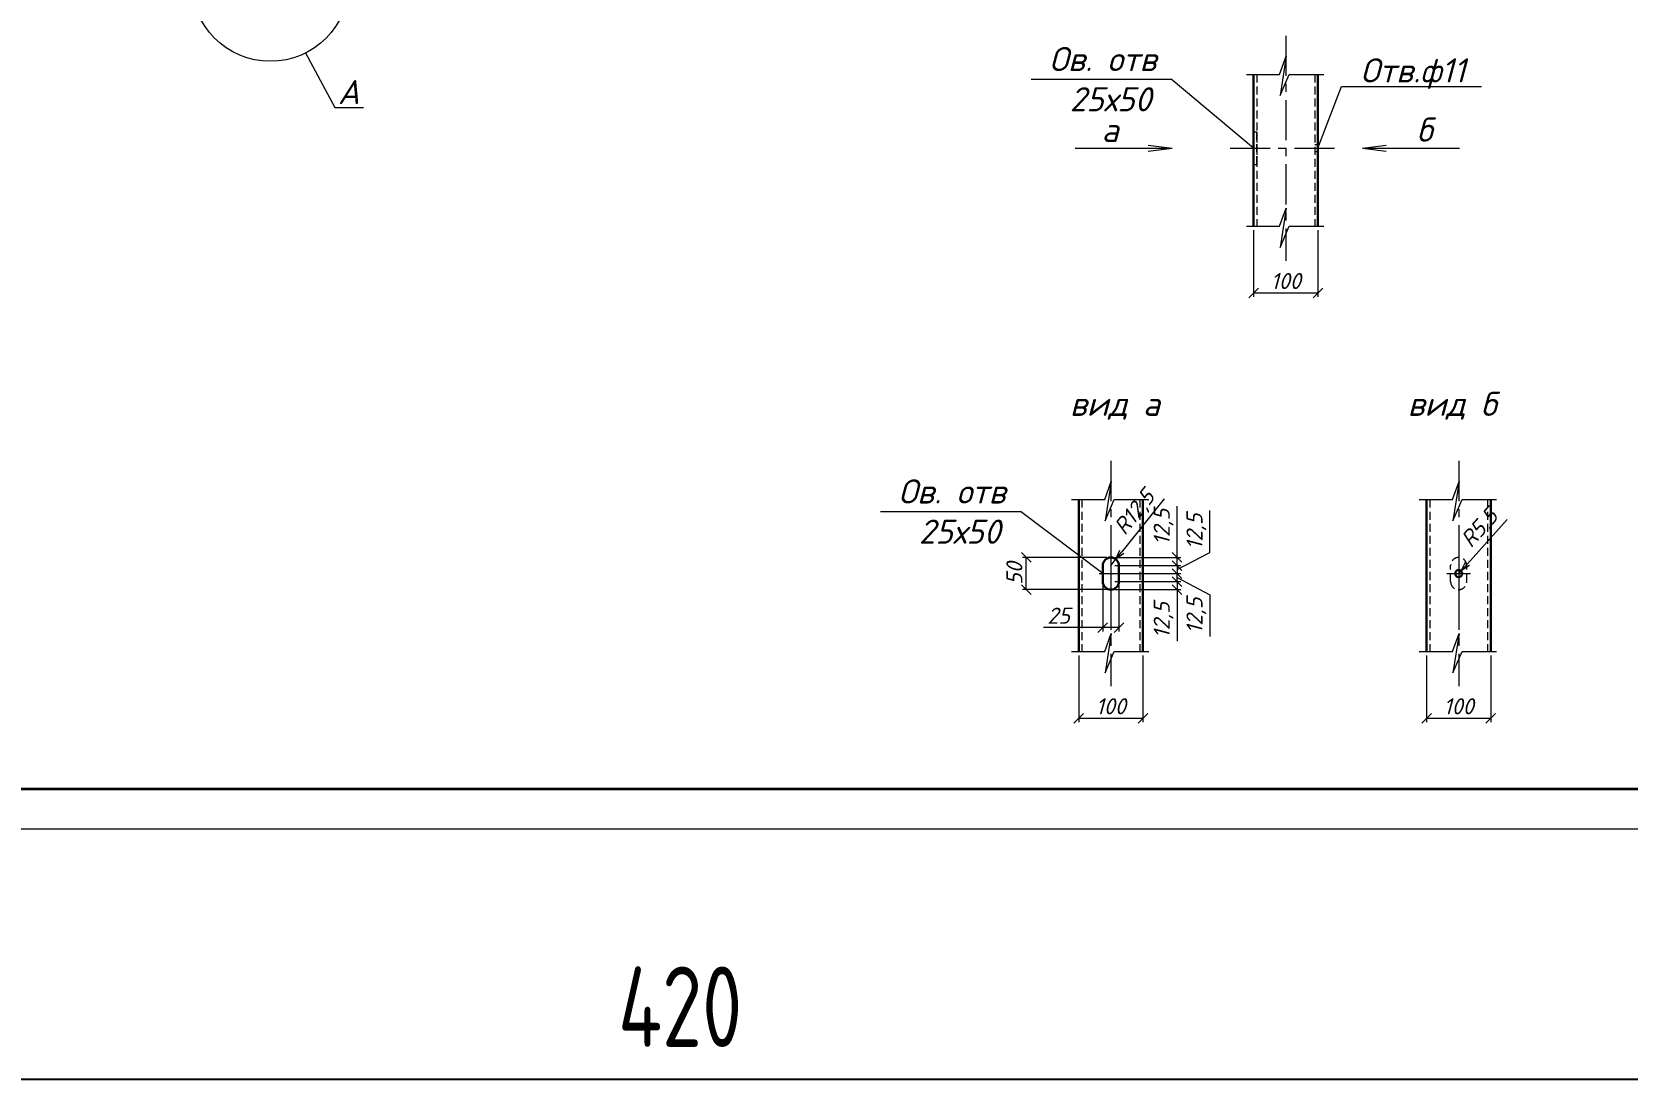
# Model space of a CAD drawing. Header units: millimetres. Extents: x 10124 to 8132345, y -95635 to 1386204.
# Drawn here: x 165391 to 170355, y 55537 to 58794 of the extents above; entities that cross this region are included whole.
import ezdxf

# ---------------------------------------------------------------- set-up
doc = ezdxf.new("R2010")
doc.units = ezdxf.units.MM
doc.linetypes.add('01_base$0$DASHED2', pattern=[0.375, 0.25, -0.125])
doc.linetypes.add('CENTER', pattern=[2, 1.25, -0.25, 0.25, -0.25])
doc.layers.get('DEFPOINTS').update_dxf_attribs({"color": 1})
doc.layers.add('013', color=7, linetype='Continuous', lineweight=13)
doc.layers.add('030', color=7, linetype='Continuous', lineweight=30)
doc.styles.add('10', font='isocpeui.ttf', dxfattribs={"height": 25})
doc.styles.add('100', font='isocpeui.ttf', dxfattribs={"height": 250})
doc.styles.add('20', font='isocpeui.ttf', dxfattribs={"height": 50})
doc.styles.add('GOST', font='isocpeur.TTF')
doc.styles.add('БДА100', font='romand.shx', dxfattribs={"width": 0.7})
doc.dimstyles.new('0.5', dxfattribs={"dimtxt": 250, "dimasz": 120, "dimexe": 50, "dimexo": 50, "dimgap": 50, "dimtad": 1, "dimlfac": 0.5, "dimtxsty": '100', "dimblk": 'OBLIQUE', "dimcen": 2.5, "dimclrt": 1, "dimadec": 0, "dimazin": 0, "dimtfac": 1, "dimtmove": 0, "dimatfit": 3, "dimfxl": 1, "dimlwd": 15, "dimlwe": 15, "dimarcsym": 0})
doc.dimstyles.new('БДА1', dxfattribs={"dimtxt": 2, "dimasz": 1, "dimexe": 0.7, "dimexo": 0, "dimgap": 0.8, "dimtad": 1, "dimdec": 0, "dimrnd": 1, "dimzin": 0, "dimdsep": 46, "dimtxsty": 'БДА100', "dimblk": 'OBLIQUE', "dimcen": 2, "dimdle": 1, "dimadec": 0, "dimazin": 0, "dimtfac": 1, "dimtdec": 0, "dimtmove": 1, "dimatfit": 3, "dimldrblk": 'NONE', "dimfxl": 0.7, "dimtolj": 1, "dimtzin": 0, "dimlwd": -1, "dimlwe": -1, "dimarcsym": 0})

# ---------------------------------------------------------------- blocks, each defined once
blk = doc.blocks.new('_OBLIQUE')
at = {"color": 0, "linetype": 'ByBlock'}
blk.add_line((-0.5, -0.5), (0.5, 0.5), dxfattribs=at)
blk = doc.blocks.new('*D2295')
at = {"layer": 'DEFPOINTS', "color": 0, "transparency": 16777216}
for p, q in [((0, 0), (0, -34.62)), ((420, 0), (420, -34.62)), ((-5, -31.12), (425, -31.12))]:
    blk.add_line(p, q, dxfattribs=at)
for p in [(0, 0), (420, 0), (420, -31.12)]:
    blk.add_point(p, dxfattribs=at)
at = {"layer": 'DEFPOINTS', "color": 0, "transparency": 16777216, "xscale": 5, "yscale": 5, "zscale": 5, "rotation": 180}
blk.add_blockref('_OBLIQUE', (0, -31.12), dxfattribs=at)
at = {"layer": 'DEFPOINTS', "color": 0, "transparency": 16777216, "xscale": 5, "yscale": 5, "zscale": 5}
blk.add_blockref('_OBLIQUE', (420, -31.12), dxfattribs=at)
at = {"layer": 'DEFPOINTS', "color": 0, "lineweight": 0, "transparency": 16777216, "insert": (105, -22.12), "char_height": 10, "attachment_point": 5, "style": 'БДА100'}
blk.add_mtext('\\A1;420', dxfattribs=at)
blk = doc.blocks.new('_None')
blk = doc.blocks.new('*D2536')
at = {"layer": '013', "color": 0, "lineweight": 15, "ltscale": 100, "transparency": 16777216}
for p, q in [((168723.5, 57072.7), (168723.5, 56929.7)), ((168773.5, 57072.7), (168773.5, 56929.7)), ((168723.5, 56941.7), (168538.6, 56941.7)), ((168773.5, 56941.7), (168723.5, 56941.7))]:
    blk.add_line(p, q, dxfattribs=at)
at = {"layer": 'DEFPOINTS', "color": 0, "ltscale": 100, "transparency": 16777216}
for p in [(168723.5, 57084.7), (168773.5, 57084.7), (168773.5, 56941.7)]:
    blk.add_point(p, dxfattribs=at)
at = {"layer": '013', "color": 0, "lineweight": 15, "ltscale": 100, "transparency": 16777216, "xscale": 30, "yscale": 30, "zscale": 30, "rotation": 180}
blk.add_blockref('_OBLIQUE', (168723.5, 56941.7), dxfattribs=at)
at = {"layer": '013', "color": 0, "lineweight": 15, "ltscale": 100, "transparency": 16777216, "xscale": 30, "yscale": 30, "zscale": 30}
blk.add_blockref('_OBLIQUE', (168773.5, 56941.7), dxfattribs=at)
at = {"layer": '013', "color": 1, "ltscale": 100, "transparency": 16777216, "insert": (168586.3, 56978.7), "char_height": 50, "attachment_point": 5, "style": '20'}
blk.add_mtext('25', dxfattribs=at)
blk = doc.blocks.new('*D2537')
at = {"layer": '013', "color": 0, "lineweight": 15, "ltscale": 100, "transparency": 16777216}
for p, q in [((168648.5, 56855), (168648.5, 56647.8)), ((168848.5, 56855), (168848.5, 56647.8)), ((168648.5, 56659.8), (168848.5, 56659.8))]:
    blk.add_line(p, q, dxfattribs=at)
at = {"layer": 'DEFPOINTS', "color": 0, "ltscale": 100, "transparency": 16777216}
for p in [(168648.5, 56867), (168848.5, 56867), (168848.5, 56659.8)]:
    blk.add_point(p, dxfattribs=at)
at = {"layer": '013', "color": 0, "lineweight": 15, "ltscale": 100, "transparency": 16777216, "xscale": 30, "yscale": 30, "zscale": 30, "rotation": 180}
blk.add_blockref('_OBLIQUE', (168648.5, 56659.8), dxfattribs=at)
at = {"layer": '013', "color": 0, "lineweight": 15, "ltscale": 100, "transparency": 16777216, "xscale": 30, "yscale": 30, "zscale": 30}
blk.add_blockref('_OBLIQUE', (168848.5, 56659.8), dxfattribs=at)
at = {"layer": '013', "color": 1, "ltscale": 100, "transparency": 16777216, "insert": (168748.5, 56696.8), "char_height": 50, "attachment_point": 5, "style": '20'}
blk.add_mtext('100', dxfattribs=at)
blk = doc.blocks.new('*D2538')
at = {"layer": '013', "color": 0, "lineweight": 15, "ltscale": 100, "transparency": 16777216}
for p, q in [((168736.5, 57159.7), (168473.4, 57159.7)), ((168485.4, 57059.7), (168485.4, 57159.7)), ((168736.5, 57059.7), (168473.4, 57059.7))]:
    blk.add_line(p, q, dxfattribs=at)
at = {"layer": 'DEFPOINTS', "color": 0, "ltscale": 100, "transparency": 16777216}
for p in [(168485.4, 57159.7), (168748.5, 57159.7), (168748.5, 57059.7)]:
    blk.add_point(p, dxfattribs=at)
at = {"layer": '013', "color": 0, "lineweight": 15, "ltscale": 100, "transparency": 16777216, "xscale": 30, "yscale": 30, "zscale": 30}
for p, rotation in [((168485.4, 57159.7), 90), ((168485.4, 57059.7), 270)]:
    blk.add_blockref('_OBLIQUE', p, dxfattribs=dict(at, rotation=rotation))
at = {"layer": '013', "color": 1, "ltscale": 100, "transparency": 16777216, "insert": (168448.4, 57109.7), "char_height": 50, "attachment_point": 5, "rotation": 90, "style": '20'}
blk.add_mtext('50', dxfattribs=at)
blk = doc.blocks.new('_Open30')
at = {"color": 0, "linetype": 'ByBlock', "lineweight": -2}
for p, q in [((-1, 0.27), (0, 0)), ((0, 0), (-1, -0.27)), ((0, 0), (-1, 0))]:
    blk.add_line(p, q, dxfattribs=at)
blk = doc.blocks.new('*D2539')
at = {"layer": '013', "color": 0, "lineweight": 15, "ltscale": 100, "transparency": 16777216}
for p, q in [((168914.8, 57342.1), (168782.9, 57177.6)), ((168748.5, 57134.7), (168764.1, 57154.2))]:
    blk.add_line(p, q, dxfattribs=at)
at = {"layer": 'DEFPOINTS', "color": 0, "ltscale": 100, "transparency": 16777216}
for p in [(168748.5, 57134.7), (168764.1, 57154.2)]:
    blk.add_point(p, dxfattribs=at)
at = {"layer": '013', "color": 0, "lineweight": 15, "ltscale": 100, "transparency": 16777216, "xscale": 30, "yscale": 30, "zscale": 30, "rotation": 231.275764479616}
blk.add_blockref('_Open30', (168764.1, 57154.2), dxfattribs=at)
at = {"layer": '013', "color": 1, "ltscale": 100, "transparency": 16777216, "insert": (168825.4, 57297.8), "char_height": 50, "attachment_point": 5, "rotation": 51.2758, "style": '20'}
blk.add_mtext('R12,5', dxfattribs=at)
blk = doc.blocks.new('*D2530')
at = {"layer": '013', "color": 0, "lineweight": 15, "ltscale": 100, "transparency": 16777216}
for p, q in [((168954.7, 57159.7), (168954.7, 57319.8)), ((168760.5, 57159.7), (168966.7, 57159.7)), ((168760.5, 57134.7), (168966.7, 57134.7)), ((168954.7, 57134.7), (168954.7, 57159.7))]:
    blk.add_line(p, q, dxfattribs=at)
at = {"layer": 'DEFPOINTS', "color": 0, "ltscale": 100, "transparency": 16777216}
for p in [(168748.5, 57159.7), (168748.5, 57134.7), (168954.7, 57159.7)]:
    blk.add_point(p, dxfattribs=at)
at = {"layer": '013', "color": 0, "lineweight": 15, "ltscale": 100, "transparency": 16777216, "xscale": 30, "yscale": 30, "zscale": 30}
for p, rotation in [((168954.7, 57159.7), 90), ((168954.7, 57134.7), 270)]:
    blk.add_blockref('_OBLIQUE', p, dxfattribs=dict(at, rotation=rotation))
at = {"layer": '013', "color": 1, "ltscale": 100, "transparency": 16777216, "insert": (168912.7, 57254.7), "char_height": 50, "attachment_point": 5, "rotation": 90, "style": '20'}
blk.add_mtext('12,5', dxfattribs=at)
blk = doc.blocks.new('*D2540')
at = {"layer": '013', "color": 0, "lineweight": 15, "ltscale": 100, "transparency": 16777216}
for p, q in [((169056.7, 57175.3), (169056.7, 57305.4)), ((168760.5, 57134.7), (168966.7, 57134.7)), ((168954.7, 57122.2), (169056.7, 57175.3)), ((168954.7, 57134.7), (168954.7, 57109.7)), ((168785.5, 57109.7), (168966.7, 57109.7))]:
    blk.add_line(p, q, dxfattribs=at)
at = {"layer": 'DEFPOINTS', "color": 0, "ltscale": 100, "transparency": 16777216}
for p in [(168748.5, 57134.7), (168773.5, 57109.7), (168954.7, 57109.7)]:
    blk.add_point(p, dxfattribs=at)
at = {"layer": '013', "color": 0, "lineweight": 15, "ltscale": 100, "transparency": 16777216, "xscale": 30, "yscale": 30, "zscale": 30}
for p, rotation in [((168954.7, 57134.7), 90), ((168954.7, 57109.7), 270)]:
    blk.add_blockref('_OBLIQUE', p, dxfattribs=dict(at, rotation=rotation))
at = {"layer": '013', "color": 1, "ltscale": 100, "transparency": 16777216, "insert": (169014.7, 57240.4), "char_height": 50, "attachment_point": 5, "rotation": 90, "style": '20'}
blk.add_mtext('12,5', dxfattribs=at)
blk = doc.blocks.new('*D2531')
at = {"layer": '013', "color": 0, "lineweight": 15, "ltscale": 100, "transparency": 16777216}
for p, q in [((168760.5, 57084.7), (168966.7, 57084.7)), ((168954.7, 57084.7), (168954.7, 57059.7)), ((168760.5, 57059.7), (168966.7, 57059.7)), ((168954.7, 57059.7), (168954.7, 56899.5))]:
    blk.add_line(p, q, dxfattribs=at)
at = {"layer": 'DEFPOINTS', "color": 0, "ltscale": 100, "transparency": 16777216}
for p in [(168748.5, 57084.7), (168748.5, 57059.7), (168954.7, 57059.7)]:
    blk.add_point(p, dxfattribs=at)
at = {"layer": '013', "color": 0, "lineweight": 15, "ltscale": 100, "transparency": 16777216, "xscale": 30, "yscale": 30, "zscale": 30}
for p, rotation in [((168954.7, 57084.7), 90), ((168954.7, 57059.7), 270)]:
    blk.add_blockref('_OBLIQUE', p, dxfattribs=dict(at, rotation=rotation))
at = {"layer": '013', "color": 1, "ltscale": 100, "transparency": 16777216, "insert": (168912.7, 56964.6), "char_height": 50, "attachment_point": 5, "rotation": 90, "style": '20'}
blk.add_mtext('12,5', dxfattribs=at)
blk = doc.blocks.new('*D2532')
at = {"layer": '013', "color": 0, "lineweight": 15, "ltscale": 100, "transparency": 16777216}
for p, q in [((168760.5, 57084.7), (168966.7, 57084.7)), ((168785.5, 57109.7), (168966.7, 57109.7)), ((168954.7, 57084.7), (168954.7, 57109.7)), ((168954.7, 57097.2), (169056.7, 57044)), ((169056.7, 57044), (169056.7, 56913.9))]:
    blk.add_line(p, q, dxfattribs=at)
at = {"layer": 'DEFPOINTS', "color": 0, "ltscale": 100, "transparency": 16777216}
for p in [(168748.5, 57084.7), (168773.5, 57109.7), (168954.7, 57109.7)]:
    blk.add_point(p, dxfattribs=at)
at = {"layer": '013', "color": 0, "lineweight": 15, "ltscale": 100, "transparency": 16777216, "xscale": 30, "yscale": 30, "zscale": 30}
for p, rotation in [((168954.7, 57109.7), 90), ((168954.7, 57084.7), 270)]:
    blk.add_blockref('_OBLIQUE', p, dxfattribs=dict(at, rotation=rotation))
at = {"layer": '013', "color": 1, "ltscale": 100, "transparency": 16777216, "insert": (169014.7, 56979), "char_height": 50, "attachment_point": 5, "rotation": 90, "style": '20'}
blk.add_mtext('12,5', dxfattribs=at)
blk = doc.blocks.new('*D2535')
at = {"layer": '013', "color": 0, "lineweight": 15, "ltscale": 100, "transparency": 16777216}
for p, q in [((169192.9, 58177.8), (169192.9, 57970.6)), ((169392.9, 58177.8), (169392.9, 57970.6)), ((169192.9, 57982.6), (169392.9, 57982.6))]:
    blk.add_line(p, q, dxfattribs=at)
at = {"layer": 'DEFPOINTS', "color": 0, "ltscale": 100, "transparency": 16777216}
for p in [(169192.9, 58189.8), (169392.9, 58189.8), (169392.9, 57982.6)]:
    blk.add_point(p, dxfattribs=at)
at = {"layer": '013', "color": 0, "lineweight": 15, "ltscale": 100, "transparency": 16777216, "xscale": 30, "yscale": 30, "zscale": 30, "rotation": 180}
blk.add_blockref('_OBLIQUE', (169192.9, 57982.6), dxfattribs=at)
at = {"layer": '013', "color": 0, "lineweight": 15, "ltscale": 100, "transparency": 16777216, "xscale": 30, "yscale": 30, "zscale": 30}
blk.add_blockref('_OBLIQUE', (169392.9, 57982.6), dxfattribs=at)
at = {"layer": '013', "color": 1, "ltscale": 100, "transparency": 16777216, "insert": (169292.9, 58019.6), "char_height": 50, "attachment_point": 5, "style": '20'}
blk.add_mtext('100', dxfattribs=at)
blk = doc.blocks.new('*D2534')
at = {"layer": '013', "color": 0, "lineweight": 15, "ltscale": 100, "transparency": 16777216}
for p, q in [((169730.8, 56855), (169730.8, 56647.8)), ((169930.8, 56855), (169930.8, 56647.8)), ((169730.8, 56659.8), (169930.8, 56659.8))]:
    blk.add_line(p, q, dxfattribs=at)
at = {"layer": 'DEFPOINTS', "color": 0, "ltscale": 100, "transparency": 16777216}
for p in [(169730.8, 56867), (169930.8, 56867), (169930.8, 56659.8)]:
    blk.add_point(p, dxfattribs=at)
at = {"layer": '013', "color": 0, "lineweight": 15, "ltscale": 100, "transparency": 16777216, "xscale": 30, "yscale": 30, "zscale": 30, "rotation": 180}
blk.add_blockref('_OBLIQUE', (169730.8, 56659.8), dxfattribs=at)
at = {"layer": '013', "color": 0, "lineweight": 15, "ltscale": 100, "transparency": 16777216, "xscale": 30, "yscale": 30, "zscale": 30}
blk.add_blockref('_OBLIQUE', (169930.8, 56659.8), dxfattribs=at)
at = {"layer": '013', "color": 1, "ltscale": 100, "transparency": 16777216, "insert": (169830.8, 56696.8), "char_height": 50, "attachment_point": 5, "style": '20'}
blk.add_mtext('100', dxfattribs=at)
blk = doc.blocks.new('*D2533')
at = {"layer": '013', "color": 0, "lineweight": 15, "ltscale": 100, "transparency": 16777216}
for p, q in [((169982, 57277.6), (169858.2, 57140.1)), ((169830.8, 57109.7), (169838.2, 57117.8))]:
    blk.add_line(p, q, dxfattribs=at)
at = {"layer": 'DEFPOINTS', "color": 0, "ltscale": 100, "transparency": 16777216}
for p in [(169830.8, 57109.7), (169838.2, 57117.8)]:
    blk.add_point(p, dxfattribs=at)
at = {"layer": '013', "color": 0, "lineweight": 15, "ltscale": 100, "transparency": 16777216, "xscale": 30, "yscale": 30, "zscale": 30, "rotation": 228.0149160140409}
blk.add_blockref('_Open30', (169838.2, 57117.8), dxfattribs=at)
at = {"layer": '013', "color": 1, "ltscale": 100, "transparency": 16777216, "insert": (169898.9, 57248.1), "char_height": 50, "attachment_point": 5, "rotation": 48.0149, "style": '20'}
blk.add_mtext('R5,5', dxfattribs=at)
blk = doc.blocks.new('*U2294')
at = {"color": 137, "lineweight": 35, "ltscale": 10}
blk.add_line((8.04, 5), (415, 5), dxfattribs=at)
at = {"color": 44, "lineweight": 20, "ltscale": 10}
blk.add_line((0, 0), (420, 0), dxfattribs=at)
at = {"color": 44, "lineweight": 13, "style": 'GOST', "oblique": 10, "width": 0.8}
for tag in ['ФОРМАТВЕРТ', 'ФОРМАТГОРИЗ']:
    blk.add_attdef(tag, (368.98, 1.6), '', height=2, dxfattribs=at)
at = {"layer": 'DEFPOINTS', "color": 251, "lineweight": 0}
dim = blk.add_linear_dim(base=(420, -31.12), p1=(0, 0), p2=(420, 0), dimstyle='БДА1', override={"dimscale": 5}, dxfattribs=at)
dim.commit()
dim.dimension.update_dxf_attribs({"geometry": '*D2295', "text_midpoint": (105, -31.12), "dimtype": 160})

msp = doc.modelspace()

# ---------------------------------------------------------------- linework, layer by layer
at = {"layer": '013', "linetype": 'CENTER', "ltscale": 100}
for p, q in [((169292.912, 58782.635), (169292.912, 58082.403)), ((169119.672, 58432.519), (169466.152, 58432.519)), ((168748.472, 57459.789), (168748.472, 56759.556)), ((169830.823, 57459.789), (169830.823, 56759.556))]:
    msp.add_line(p, q, dxfattribs=at)
at = {"layer": '013', "ltscale": 100}
for p, q in [((166243.075, 58729.08), (166333.65, 58559.129)), ((168500.786, 58647.211), (168936.732, 58647.211)), ((169192.912, 58432.519), (168936.732, 58647.211)), ((169192.912, 58189.806), (169192.912, 58662.476)), ((169392.912, 58432.519), (169465.817, 58625.088)), ((169465.817, 58625.088), (169901.762, 58625.088)), ((166333.65, 58559.129), (166422.962, 58559.129)), ((168939.048, 58431.811), (168637.893, 58431.811)), ((168939.048, 58431.811), (168865.117, 58440.889)), ((168939.048, 58431.811), (168865.117, 58422.734)), ((169392.912, 58443.519), (169382.912, 58443.519)), ((169531.746, 58433.036), (169605.677, 58442.114)), ((169531.746, 58433.036), (169832.901, 58433.036)), ((169531.746, 58433.036), (169605.677, 58423.959)), ((169392.912, 58421.519), (169382.912, 58421.519)), ((168648.472, 56866.96), (168648.472, 57339.63)), ((169730.823, 56866.96), (169730.823, 57339.63)), ((168031.345, 57302.242), (168467.291, 57302.242)), ((168723.472, 57109.673), (168467.291, 57302.242)), ((168748.472, 57159.673), (168748.472, 57059.673)), ((169830.823, 57159.673), (169830.823, 57059.673)), ((168711.805, 57109.673), (168785.138, 57109.673)), ((169794.157, 57109.673), (169867.489, 57109.673))]:
    msp.add_line(p, q, dxfattribs=at)
at = {"layer": '013', "linetype": '01_base$0$DASHED2', "ltscale": 100}
for p, q in [((169202.912, 58662.476), (169202.912, 58189.806)), ((169382.912, 58662.476), (169382.912, 58189.806)), ((169192.912, 58482.519), (169192.912, 58382.519)), ((169202.912, 58482.519), (169202.912, 58382.519)), ((168658.472, 57339.63), (168658.472, 56866.96)), ((168838.472, 57339.63), (168838.472, 56866.96)), ((169740.823, 57339.63), (169740.823, 56866.96)), ((169920.823, 57339.63), (169920.823, 56866.96)), ((169805.823, 57084.673), (169805.823, 57134.673)), ((169855.823, 57084.673), (169855.823, 57134.673))]:
    msp.add_line(p, q, dxfattribs=at)
at = {"layer": '013', "ltscale": 100}
for points in [[(169170.446, 58662.476), (169273.804, 58662.476), (169294.437, 58718.576), (169275.159, 58596.732), (169303.569, 58662.476), (169411.116, 58662.476)], [(169170.446, 58189.806), (169273.804, 58189.806), (169294.437, 58245.906), (169275.159, 58124.062), (169303.569, 58189.806), (169411.116, 58189.806)], [(168626.006, 57339.63), (168729.363, 57339.63), (168749.997, 57395.73), (168730.719, 57273.885), (168759.128, 57339.63), (168866.676, 57339.63)], [(169708.357, 57339.63), (169811.715, 57339.63), (169832.348, 57395.73), (169813.07, 57273.885), (169841.479, 57339.63), (169949.027, 57339.63)], [(168626.006, 56866.96), (168729.363, 56866.96), (168749.997, 56923.06), (168730.719, 56801.216), (168759.128, 56866.96), (168866.676, 56866.96)], [(169708.357, 56866.96), (169811.715, 56866.96), (169832.348, 56923.06), (169813.07, 56801.216), (169841.479, 56866.96), (169949.027, 56866.96)]]:
    msp.add_lwpolyline(points, dxfattribs=at)
at = {"layer": '013', "linetype": '01_base$0$DASHED2', "ltscale": 100}
msp.add_lwpolyline([(169192.912, 58382.519), (169202.912, 58382.519), (169202.912, 58482.519), (169192.912, 58482.519)], close=True, dxfattribs=at)
at = {"layer": '013', "ltscale": 100}
msp.add_circle((166133.202, 58948.166), 245.094, dxfattribs=at)
at = {"layer": '013', "linetype": '01_base$0$DASHED2', "ltscale": 100}
for centre, start, end in [((169830.823, 57134.673), 0, 180), ((169830.823, 57084.673), 180, 0)]:
    msp.add_arc(centre, 25, start, end, dxfattribs=at)
at = {"layer": '030', "ltscale": 100}
for p, q in [((169192.912, 58662.476), (169192.912, 58189.806)), ((169392.912, 58662.476), (169392.912, 58189.806)), ((168648.472, 57339.63), (168648.472, 56866.96)), ((168848.472, 57339.63), (168848.472, 56866.96)), ((169730.823, 57339.63), (169730.823, 56866.96)), ((169930.823, 57339.63), (169930.823, 56866.96)), ((168723.472, 57084.673), (168723.472, 57134.673)), ((168773.472, 57084.673), (168773.472, 57134.673))]:
    msp.add_line(p, q, dxfattribs=at)
msp.add_circle((169830.823, 57109.673), 11, dxfattribs=at)
for centre, start, end in [((168748.472, 57134.673), 0, 180), ((168748.472, 57084.673), 180, 0)]:
    msp.add_arc(centre, 25, start, end, dxfattribs=at)

# ---------------------------------------------------------------- block references
at = {"xscale": 25, "yscale": 25, "zscale": 25}
msp.add_blockref('*U2294', (164783.367, 56315.306), dxfattribs=at)

# ---------------------------------------------------------------- texts
at = {"color": 0, "lineweight": 9, "char_height": 75, "attachment_point": 5, "style": '10'}
for s, insert, width in [('Ов. отв\\P 25х50', (168723.471, 58647.51), 572.26995), ('Отв.ф11', (169688.502, 58664.735), 572.26995), ('А', (166377.057, 58607.254), 7000), ('б', (169724.67, 58490.658), 2080.71577), ('а', (168746.124, 58489.433), 2080.71577), ('вид а', (168760.981, 57631.7), 2080.71577), ('вид б', (169810.261, 57631.7), 2080.71577), ('Ов. отв\\P 25х50', (168254.031, 57302.541), 572.26995)]:
    msp.add_mtext(s, dxfattribs=dict(at, insert=insert, width=width))

# ---------------------------------------------------------------- dimensions: what is measured, and where the dimension line sits
at = {"layer": '013', "ltscale": 100}
for base, p1, p2, picture, middle in [((169392.912, 57982.626), (169192.912, 58189.806), (169392.912, 58189.806), '*D2535', (169292.912, 58019.626)), ((168848.472, 56659.78), (168648.472, 56866.96), (168848.472, 56866.96), '*D2537', (168748.472, 56696.78)), ((169930.823, 56659.78), (169730.823, 56866.96), (169930.823, 56866.96), '*D2534', (169830.823, 56696.78))]:
    dim = msp.add_linear_dim(base=base, p1=p1, p2=p2, dimstyle='0.5', override={"dimasz": 30, "dimexe": 12, "dimexo": 12, "dimgap": 12, "dimtxsty": '20'}, dxfattribs=at)
    dim.commit()
    dim.dimension.update_dxf_attribs({"geometry": picture, "text_midpoint": middle})
for center, mpoint, picture, middle in [((168748.472, 57134.673), (168764.111, 57154.177), '*D2539', (168825.436, 57297.795)), ((169830.823, 57109.673), (169838.181, 57117.849), '*D2533', (169898.923, 57248.131))]:
    dim = msp.add_radius_dim(center=center, mpoint=mpoint, dimstyle='0.5', override={"dimasz": 30, "dimexe": 12, "dimexo": 12, "dimgap": 12, "dimtxsty": '20', "dimblk2": 'Open30', "dimsah": 1}, dxfattribs=at)
    dim.commit()
    dim.dimension.update_dxf_attribs({"geometry": picture, "text_midpoint": middle})
for base, p1, p2, angle, picture, middle in [((168954.656, 57159.673), (168748.472, 57134.673), (168748.472, 57159.673), 90, '*D2530', (168912.656, 57254.741)), ((168485.398, 57159.673), (168748.472, 57059.673), (168748.472, 57159.673), 90, '*D2538', (168448.398, 57109.673)), ((168954.656, 57059.673), (168748.472, 57084.673), (168748.472, 57059.673), 270, '*D2531', (168912.656, 56964.605))]:
    dim = msp.add_linear_dim(base=base, p1=p1, p2=p2, angle=angle, dimstyle='0.5', override={"dimasz": 30, "dimexe": 12, "dimexo": 12, "dimgap": 12, "dimtxsty": '20'}, dxfattribs=at)
    dim.commit()
    dim.dimension.update_dxf_attribs({"geometry": picture, "text_midpoint": middle})
for p1, angle, picture, middle in [((168748.472, 57134.673), 90, '*D2540', (169056.653, 57187.307)), ((168748.472, 57084.673), 270, '*D2532', (169056.653, 57032.038))]:
    dim = msp.add_linear_dim(base=(168954.656, 57109.673), p1=p1, p2=(168773.472, 57109.673), angle=angle, dimstyle='0.5', override={"dimasz": 30, "dimexe": 12, "dimexo": 12, "dimgap": 12, "dimtxsty": '20', "dimtmove": 1}, dxfattribs=at)
    dim.commit()
    dim.dimension.update_dxf_attribs({"geometry": picture, "text_midpoint": middle, "dimtype": 160})
dim = msp.add_linear_dim(base=(168773.472, 56941.74), p1=(168723.472, 57084.673), p2=(168773.472, 57084.673), dimstyle='0.5', override={"dimasz": 30, "dimexe": 12, "dimexo": 12, "dimgap": 12, "dimtxsty": '20'}, dxfattribs=at)
dim.commit()
dim.dimension.update_dxf_attribs({"geometry": '*D2536', "text_midpoint": (168586.341, 56941.74), "dimtype": 160})

doc.saveas('drawing.dxf')
